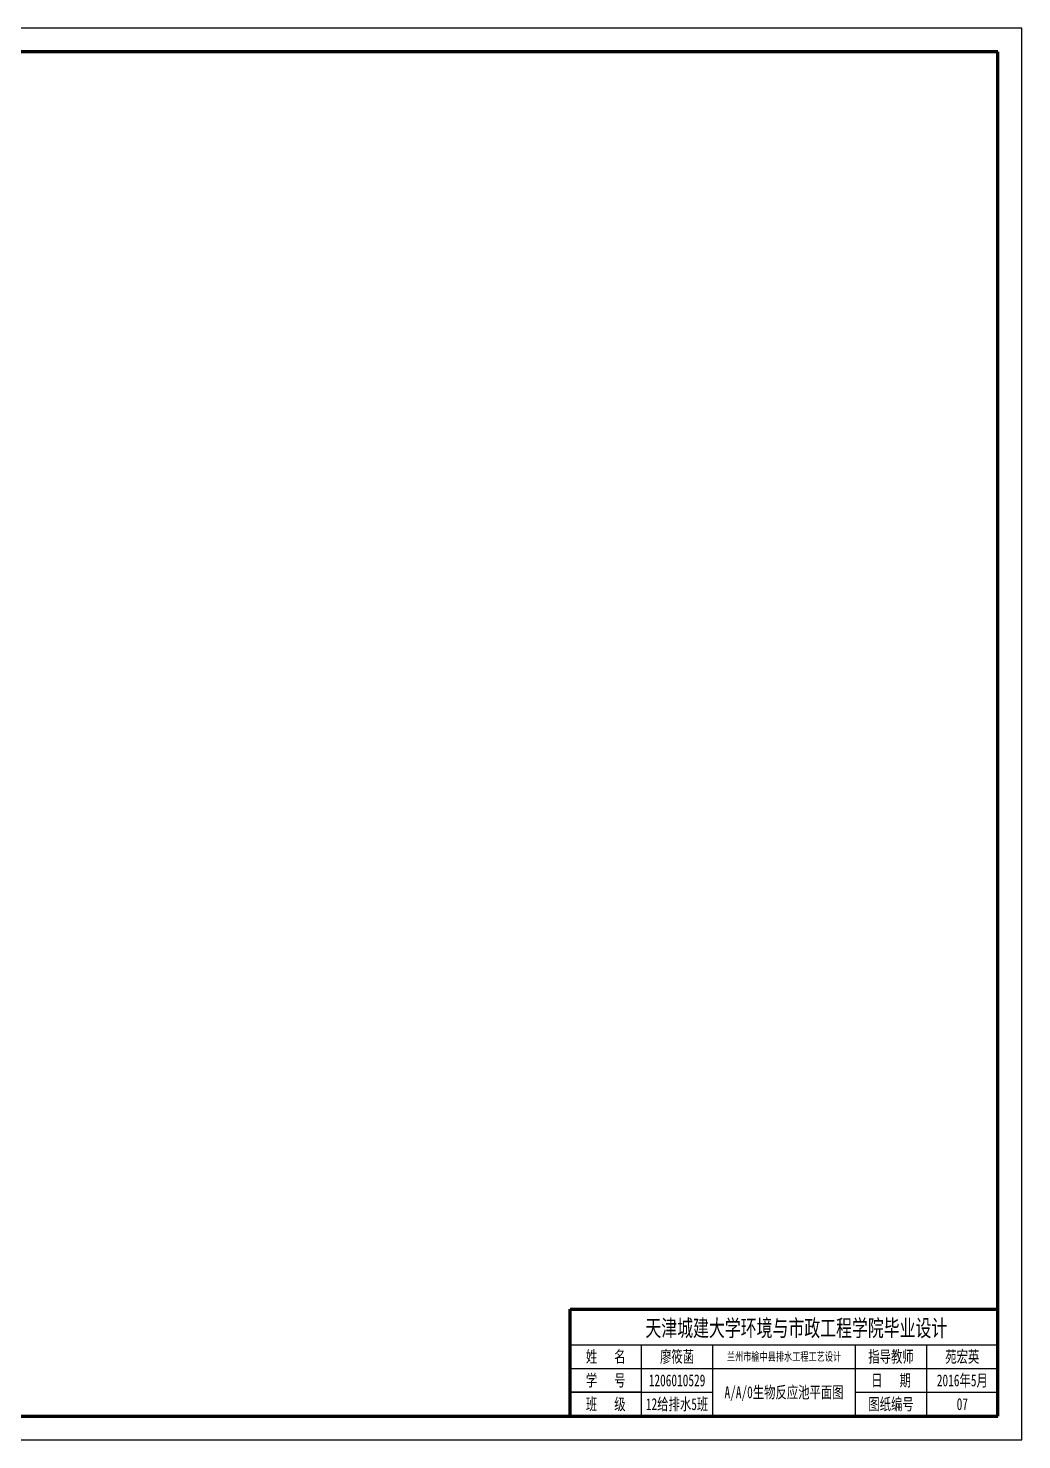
# Model space of a CAD drawing. Header units: millimetres. Extents: x -299291 to 688124, y -407813 to 623474.
# Drawn here: x -214679 to -131091, y 140 to 118940 of the extents above; entities that cross this region are included whole.
import ezdxf
from ezdxf.enums import TextEntityAlignment as Align

# ---------------------------------------------------------------- set-up
doc = ezdxf.new("R2010")
doc.units = ezdxf.units.MM
doc.layers.add('边框粗', color=7, linetype='Continuous', lineweight=100)
doc.styles.add('长仿宋体', font='simfang.ttf', dxfattribs={"width": 0.7})

msp = doc.modelspace()

# ---------------------------------------------------------------- linework, layer by layer
at = {"color": 7, "linetype": 'Continuous', "lineweight": 70}
for p, q in [((-169090.955, 2140.137), (-169090.955, 11140.137)), ((-169090.955, 11140.137), (-133090.955, 11140.137))]:
    msp.add_line(p, q, dxfattribs=at)
at = {"color": 7, "linetype": 'Continuous', "lineweight": 53}
msp.add_line((-169090.955, 6140.137), (-169090.955, 8140.137), dxfattribs=at)
at = {"color": 7, "linetype": 'Continuous', "lineweight": -3}
for p, q in [((-169090.955, 8140.137), (-133090.955, 8140.137)), ((-163090.955, 2140.137), (-163090.955, 8140.137)), ((-157090.955, 2140.137), (-157090.955, 8140.137)), ((-145090.955, 2140.137), (-145090.955, 8140.137)), ((-139090.955, 2140.137), (-139090.955, 8140.137)), ((-169090.955, 4140.137), (-169090.955, 6140.137)), ((-169090.955, 6140.137), (-133090.955, 6140.137)), ((-169090.955, 4140.137), (-157090.955, 4140.137)), ((-145090.955, 4140.137), (-133090.955, 4140.137))]:
    msp.add_line(p, q, dxfattribs=at)
at = {"lineweight": -3}
msp.add_line((-163090.955, 4140.137), (-169090.955, 4140.137), dxfattribs=at)
msp.add_lwpolyline([(-299290.955, 140.137), (-131090.955, 140.137), (-131090.955, 118940.137), (-299290.955, 118940.137)], close=True)
at = {"layer": '边框粗', "lineweight": 100}
for p, q in [((-133090.955, 116940.137), (-294290.955, 116940.137)), ((-133090.955, 2140.137), (-133090.955, 116940.137)), ((-294290.955, 2140.137), (-133090.955, 2140.137))]:
    msp.add_line(p, q, dxfattribs=at)

# ---------------------------------------------------------------- texts
at = {"lineweight": -3, "style": '长仿宋体', "width": 0.7}
for s, height, p in [('天津城建大学环境与市政工程学院毕业设计', 1400, (-150056.605, 9542.941)), ('姓   名', 1000, (-166090.955, 7140.137)), ('廖筱菡', 1000, (-160090.955, 7140.137)), ('指导教师', 1000, (-142090.955, 7140.137)), ('苑宏英', 1000, (-136090.955, 7140.137)), ('学   号', 1000, (-166090.955, 5140.137)), ('1206010529', 1000, (-160090.955, 5140.137)), ('A/A/0生物反应池平面图', 1000, (-151090.955, 4140.137)), ('日   期', 1000, (-142090.955, 5140.137)), ('2016年5月', 1000, (-136090.955, 5140.137)), ('班   级', 1000, (-166090.955, 3140.137)), ('12给排水5班', 1000, (-160090.955, 3140.137)), ('图纸编号', 1000, (-142090.955, 3140.137)), ('07', 1000, (-136090.955, 3140.137))]:
    msp.add_text(s, height=height, dxfattribs=at).set_placement(p, align=Align.MIDDLE_CENTER)
at = {"style": '长仿宋体', "width": 0.7}
msp.add_text('兰州市榆中县排水工程工艺设计', height=700, rotation=360, dxfattribs=at).set_placement((-151090.955, 7140.137), align=Align.MIDDLE_CENTER)

doc.saveas('drawing.dxf')
